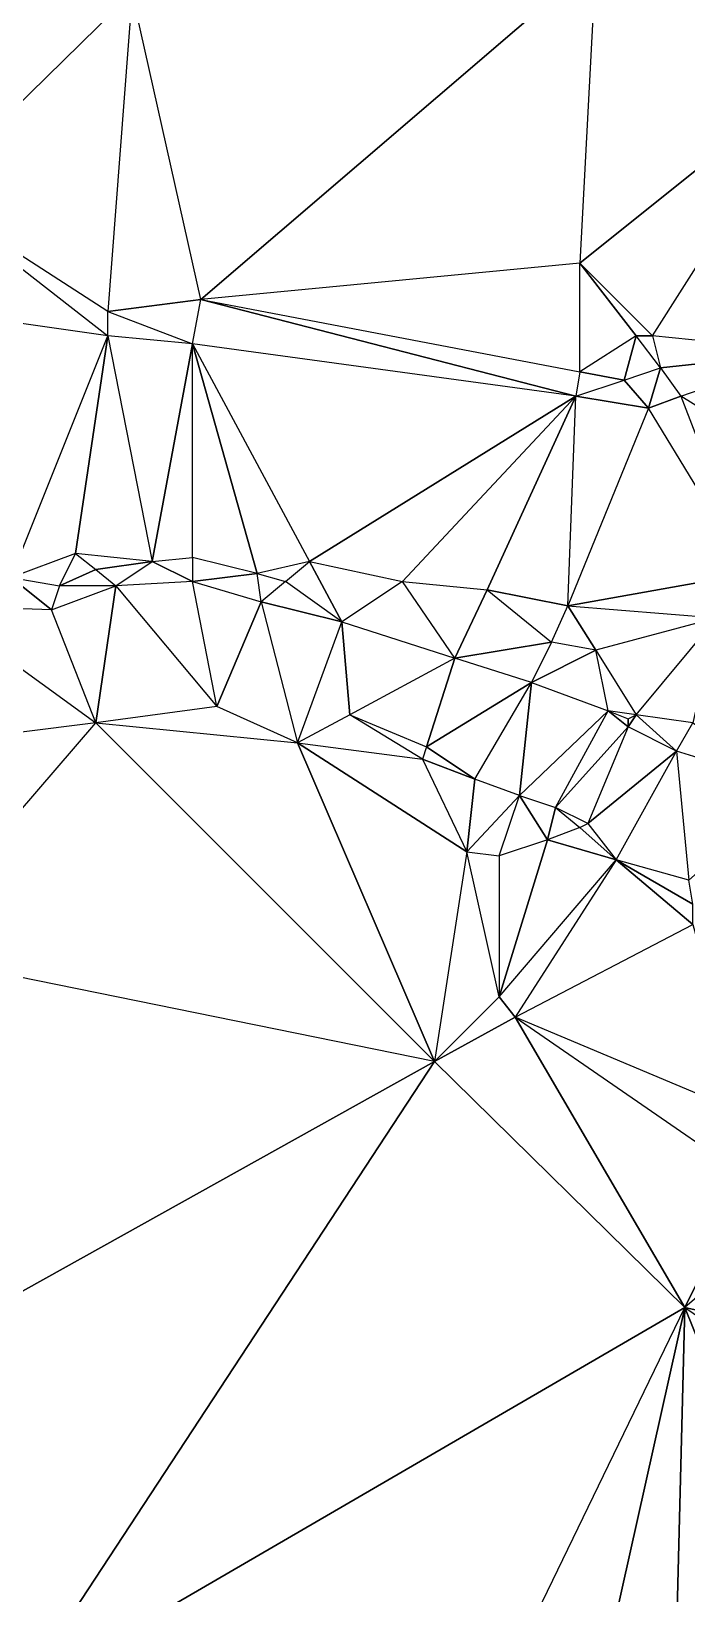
# Model space of a CAD drawing. Header units: millimetres. Extents: x 177476 to 180258, y 742892 to 746240.
# Drawn here: x 178862 to 179350, y 743842 to 745005 of the extents above; entities that cross this region are included whole.
import ezdxf

# ---------------------------------------------------------------- set-up
doc = ezdxf.new("R2010")
doc.units = ezdxf.units.MM
doc.layers.add('face', color=7, linetype='Continuous')

msp = doc.modelspace()

# ---------------------------------------------------------------- linework, layer by layer
at = {"layer": 'face'}
for points in [[(178937.5, 745033.5, 237.9), (178559.5, 744964.5, 238.7), (178550.5, 745303.5, 238), (178937.5, 745033.5, 237.9)], [(179381.5, 745093.5, 232.1), (179450.5, 744976.5, 237.8), (179282.5, 745057.5, 237.6), (179381.5, 745093.5, 232.1)], [(179282.5, 745057.5, 237.6), (178988.5, 744805.5, 242.7), (178937.5, 745033.5, 237.9), (179282.5, 745057.5, 237.6)], [(179282.5, 745057.5, 237.6), (179270.5, 744832.5, 242.8), (178988.5, 744805.5, 242.7), (179282.5, 745057.5, 237.6)], [(179450.5, 744976.5, 237.8), (179282.5, 745057.5, 237.6), (179270.5, 744832.5, 242.8), (179450.5, 744976.5, 237.8)], [(178937.5, 745033.5, 237.9), (178784.5, 744883.5, 242.7), (178559.5, 744964.5, 238.7), (178937.5, 745033.5, 237.9)], [(178937.5, 745033.5, 237.9), (178919.5, 744796.5, 242.3), (178784.5, 744883.5, 242.7), (178937.5, 745033.5, 237.9)], [(178988.5, 744805.5, 242.7), (178937.5, 745033.5, 237.9), (178919.5, 744796.5, 242.3), (178988.5, 744805.5, 242.7)], [(179450.5, 744976.5, 237.8), (179270.5, 744832.5, 242.8), (179324.5, 744778.5, 238.7), (179450.5, 744976.5, 237.8)], [(179450.5, 744976.5, 237.8), (179441.5, 744766.5, 237.7), (179324.5, 744778.5, 238.7), (179450.5, 744976.5, 237.8)], [(178784.5, 744883.5, 242.7), (178919.5, 744778.5, 238.5), (178709.5, 744808.5, 238.5), (178784.5, 744883.5, 242.7)], [(178919.5, 744796.5, 242.3), (178784.5, 744883.5, 242.7), (178919.5, 744778.5, 238.5), (178919.5, 744796.5, 242.3)], [(179270.5, 744832.5, 242.8), (178988.5, 744805.5, 242.7), (179270.5, 744751.5, 242.5), (179270.5, 744832.5, 242.8)], [(179270.5, 744832.5, 242.8), (179324.5, 744778.5, 238.7), (179312.5, 744778.5, 242.6), (179270.5, 744832.5, 242.8)], [(179270.5, 744832.5, 242.8), (179312.5, 744778.5, 242.6), (179270.5, 744751.5, 242.5), (179270.5, 744832.5, 242.8)], [(178919.5, 744778.5, 238.5), (178709.5, 744808.5, 238.5), (178847.5, 744598.5, 236.5), (178919.5, 744778.5, 238.5)], [(178988.5, 744805.5, 242.7), (178919.5, 744796.5, 242.3), (178982.5, 744772.5, 238.5), (178988.5, 744805.5, 242.7)], [(178988.5, 744805.5, 242.7), (179267.5, 744733.5, 238.5), (178982.5, 744772.5, 238.5), (178988.5, 744805.5, 242.7)], [(178988.5, 744805.5, 242.7), (179270.5, 744751.5, 242.5), (179267.5, 744733.5, 238.5), (178988.5, 744805.5, 242.7)], [(178919.5, 744796.5, 242.3), (178982.5, 744772.5, 238.5), (178919.5, 744778.5, 238.5), (178919.5, 744796.5, 242.3)], [(178919.5, 744778.5, 238.5), (178895.5, 744616.5, 237.3), (178847.5, 744598.5, 236.5), (178919.5, 744778.5, 238.5)], [(178919.5, 744778.5, 238.5), (178952.5, 744610.5, 237.3), (178895.5, 744616.5, 237.3), (178919.5, 744778.5, 238.5)], [(178982.5, 744772.5, 238.5), (178919.5, 744778.5, 238.5), (178952.5, 744610.5, 237.3), (178982.5, 744772.5, 238.5)], [(178982.5, 744772.5, 238.5), (178952.5, 744610.5, 237.3), (178982.5, 744613.5, 237.6), (178982.5, 744772.5, 238.5)], [(179267.5, 744733.5, 238.5), (178982.5, 744772.5, 238.5), (179069.5, 744610.5, 237.7), (179267.5, 744733.5, 238.5)], [(178982.5, 744772.5, 238.5), (179069.5, 744610.5, 237.7), (179030.5, 744601.5, 237.1), (178982.5, 744772.5, 238.5)], [(178982.5, 744772.5, 238.5), (179030.5, 744601.5, 237.1), (178982.5, 744613.5, 237.6), (178982.5, 744772.5, 238.5)], [(179312.5, 744778.5, 242.6), (179270.5, 744751.5, 242.5), (179303.5, 744745.5, 242.7), (179312.5, 744778.5, 242.6)], [(179330.5, 744754.5, 238), (179312.5, 744778.5, 242.6), (179303.5, 744745.5, 242.7), (179330.5, 744754.5, 238)], [(179324.5, 744778.5, 238.7), (179330.5, 744754.5, 238), (179312.5, 744778.5, 242.6), (179324.5, 744778.5, 238.7)], [(179441.5, 744766.5, 237.7), (179324.5, 744778.5, 238.7), (179330.5, 744754.5, 238), (179441.5, 744766.5, 237.7)], [(179441.5, 744766.5, 237.7), (179330.5, 744754.5, 238), (179345.5, 744733.5, 238), (179441.5, 744766.5, 237.7)], [(179441.5, 744766.5, 237.7), (179456.5, 744664.5, 235.8), (179345.5, 744733.5, 238), (179441.5, 744766.5, 237.7)], [(179270.5, 744751.5, 242.5), (179267.5, 744733.5, 238.5), (179303.5, 744745.5, 242.7), (179270.5, 744751.5, 242.5)], [(179267.5, 744733.5, 238.5), (179303.5, 744745.5, 242.7), (179321.5, 744724.5, 242.1), (179267.5, 744733.5, 238.5)], [(179330.5, 744754.5, 238), (179321.5, 744724.5, 242.1), (179303.5, 744745.5, 242.7), (179330.5, 744754.5, 238)], [(179330.5, 744754.5, 238), (179345.5, 744733.5, 238), (179321.5, 744724.5, 242.1), (179330.5, 744754.5, 238)], [(179267.5, 744733.5, 238.5), (179069.5, 744610.5, 237.7), (179138.5, 744595.5, 237.2), (179267.5, 744733.5, 238.5)], [(179267.5, 744733.5, 238.5), (179138.5, 744595.5, 237.2), (179201.5, 744589.5, 237.3), (179267.5, 744733.5, 238.5)], [(179261.5, 744577.5, 237.2), (179267.5, 744733.5, 238.5), (179201.5, 744589.5, 237.3), (179261.5, 744577.5, 237.2)], [(179321.5, 744724.5, 242.1), (179261.5, 744577.5, 237.2), (179267.5, 744733.5, 238.5), (179321.5, 744724.5, 242.1)], [(179345.5, 744733.5, 238), (179396.5, 744601.5, 237.6), (179321.5, 744724.5, 242.1), (179345.5, 744733.5, 238)], [(179456.5, 744664.5, 235.8), (179345.5, 744733.5, 238), (179396.5, 744601.5, 237.6), (179456.5, 744664.5, 235.8)], [(179396.5, 744601.5, 237.6), (179321.5, 744724.5, 242.1), (179261.5, 744577.5, 237.2), (179396.5, 744601.5, 237.6)], [(178895.5, 744616.5, 237.3), (178847.5, 744598.5, 236.5), (178883.5, 744592.5, 235.8), (178895.5, 744616.5, 237.3)], [(178895.5, 744616.5, 237.3), (178910.5, 744604.5, 235.6), (178883.5, 744592.5, 235.8), (178895.5, 744616.5, 237.3)], [(178952.5, 744610.5, 237.3), (178895.5, 744616.5, 237.3), (178910.5, 744604.5, 235.6), (178952.5, 744610.5, 237.3)], [(178910.5, 744604.5, 235.6), (178925.5, 744592.5, 226), (178883.5, 744592.5, 235.8), (178910.5, 744604.5, 235.6)], [(178952.5, 744610.5, 237.3), (178910.5, 744604.5, 235.6), (178925.5, 744592.5, 226), (178952.5, 744610.5, 237.3)], [(178952.5, 744610.5, 237.3), (178982.5, 744595.5, 226.7), (178925.5, 744592.5, 226), (178952.5, 744610.5, 237.3)], [(178952.5, 744610.5, 237.3), (178982.5, 744613.5, 237.6), (178982.5, 744595.5, 226.7), (178952.5, 744610.5, 237.3)], [(179030.5, 744601.5, 237.1), (178982.5, 744613.5, 237.6), (178982.5, 744595.5, 226.7), (179030.5, 744601.5, 237.1)], [(179069.5, 744610.5, 237.7), (179030.5, 744601.5, 237.1), (179051.5, 744595.5, 236.2), (179069.5, 744610.5, 237.7)], [(179069.5, 744610.5, 237.7), (179093.5, 744565.5, 226), (179051.5, 744595.5, 236.2), (179069.5, 744610.5, 237.7)], [(179069.5, 744610.5, 237.7), (179138.5, 744595.5, 237.2), (179093.5, 744565.5, 226), (179069.5, 744610.5, 237.7)], [(178847.5, 744598.5, 236.5), (178877.5, 744574.5, 225.9), (178790.5, 744577.5, 226.7), (178847.5, 744598.5, 236.5)], [(178847.5, 744598.5, 236.5), (178883.5, 744592.5, 235.8), (178877.5, 744574.5, 225.9), (178847.5, 744598.5, 236.5)], [(178982.5, 744595.5, 226.7), (178925.5, 744592.5, 226), (179000.5, 744502.5, 226), (178982.5, 744595.5, 226.7)], [(179030.5, 744601.5, 237.1), (178982.5, 744595.5, 226.7), (179033.5, 744580.5, 226), (179030.5, 744601.5, 237.1)], [(178982.5, 744595.5, 226.7), (179033.5, 744580.5, 226), (179000.5, 744502.5, 226), (178982.5, 744595.5, 226.7)], [(179030.5, 744601.5, 237.1), (179051.5, 744595.5, 236.2), (179033.5, 744580.5, 226), (179030.5, 744601.5, 237.1)], [(179093.5, 744565.5, 226), (179051.5, 744595.5, 236.2), (179033.5, 744580.5, 226), (179093.5, 744565.5, 226)], [(179138.5, 744595.5, 237.2), (179093.5, 744565.5, 226), (179177.5, 744538.5, 226), (179138.5, 744595.5, 237.2)], [(179138.5, 744595.5, 237.2), (179201.5, 744589.5, 237.3), (179177.5, 744538.5, 226), (179138.5, 744595.5, 237.2)], [(179396.5, 744601.5, 237.6), (179261.5, 744577.5, 237.2), (179372.5, 744568.5, 234.8), (179396.5, 744601.5, 237.6)], [(178883.5, 744592.5, 235.8), (178877.5, 744574.5, 225.9), (178925.5, 744592.5, 226), (178883.5, 744592.5, 235.8)], [(178925.5, 744592.5, 226), (178910.5, 744490.5, 229.3), (178877.5, 744574.5, 225.9), (178925.5, 744592.5, 226)], [(178925.5, 744592.5, 226), (179000.5, 744502.5, 226), (178910.5, 744490.5, 229.3), (178925.5, 744592.5, 226)], [(179201.5, 744589.5, 237.3), (179249.5, 744550.5, 231.3), (179177.5, 744538.5, 226), (179201.5, 744589.5, 237.3)], [(179261.5, 744577.5, 237.2), (179201.5, 744589.5, 237.3), (179249.5, 744550.5, 231.3), (179261.5, 744577.5, 237.2)], [(178790.5, 744577.5, 226.7), (178910.5, 744490.5, 229.3), (178742.5, 744469.5, 225.9), (178790.5, 744577.5, 226.7)], [(178877.5, 744574.5, 225.9), (178790.5, 744577.5, 226.7), (178910.5, 744490.5, 229.3), (178877.5, 744574.5, 225.9)], [(179033.5, 744580.5, 226), (179060.5, 744475.5, 230.3), (179000.5, 744502.5, 226), (179033.5, 744580.5, 226)], [(179093.5, 744565.5, 226), (179033.5, 744580.5, 226), (179060.5, 744475.5, 230.3), (179093.5, 744565.5, 226)], [(179261.5, 744577.5, 237.2), (179282.5, 744544.5, 232.1), (179249.5, 744550.5, 231.3), (179261.5, 744577.5, 237.2)], [(179261.5, 744577.5, 237.2), (179372.5, 744568.5, 234.8), (179282.5, 744544.5, 232.1), (179261.5, 744577.5, 237.2)], [(179093.5, 744565.5, 226), (179099.5, 744496.5, 226), (179060.5, 744475.5, 230.3), (179093.5, 744565.5, 226)], [(179093.5, 744565.5, 226), (179177.5, 744538.5, 226), (179099.5, 744496.5, 226), (179093.5, 744565.5, 226)], [(179372.5, 744568.5, 234.8), (179282.5, 744544.5, 232.1), (179312.5, 744496.5, 232.4), (179372.5, 744568.5, 234.8)], [(179372.5, 744568.5, 234.8), (179354.5, 744490.5, 230.6), (179312.5, 744496.5, 232.4), (179372.5, 744568.5, 234.8)], [(179249.5, 744550.5, 231.3), (179234.5, 744520.5, 226), (179177.5, 744538.5, 226), (179249.5, 744550.5, 231.3)], [(179282.5, 744544.5, 232.1), (179249.5, 744550.5, 231.3), (179234.5, 744520.5, 226), (179282.5, 744544.5, 232.1)], [(179177.5, 744538.5, 226), (179099.5, 744496.5, 226), (179156.5, 744472.5, 226), (179177.5, 744538.5, 226)], [(179234.5, 744520.5, 226), (179177.5, 744538.5, 226), (179156.5, 744472.5, 226), (179234.5, 744520.5, 226)], [(179282.5, 744544.5, 232.1), (179234.5, 744520.5, 226), (179291.5, 744499.5, 226.8), (179282.5, 744544.5, 232.1)], [(179282.5, 744544.5, 232.1), (179312.5, 744496.5, 232.4), (179291.5, 744499.5, 226.8), (179282.5, 744544.5, 232.1)], [(179234.5, 744520.5, 226), (179156.5, 744472.5, 226), (179192.5, 744448.5, 226), (179234.5, 744520.5, 226)], [(179234.5, 744520.5, 226), (179225.5, 744436.5, 226), (179192.5, 744448.5, 226), (179234.5, 744520.5, 226)], [(179234.5, 744520.5, 226), (179291.5, 744499.5, 226.8), (179225.5, 744436.5, 226), (179234.5, 744520.5, 226)], [(179000.5, 744502.5, 226), (178910.5, 744490.5, 229.3), (179060.5, 744475.5, 230.3), (179000.5, 744502.5, 226)], [(178910.5, 744490.5, 229.3), (178742.5, 744469.5, 225.9), (178763.5, 744319.5, 231.8), (178910.5, 744490.5, 229.3)], [(178910.5, 744490.5, 229.3), (179162.5, 744238.5, 232.1), (178763.5, 744319.5, 231.8), (178910.5, 744490.5, 229.3)], [(178910.5, 744490.5, 229.3), (179060.5, 744475.5, 230.3), (179162.5, 744238.5, 232.1), (178910.5, 744490.5, 229.3)], [(179099.5, 744496.5, 226), (179060.5, 744475.5, 230.3), (179153.5, 744463.5, 229.7), (179099.5, 744496.5, 226)], [(179099.5, 744496.5, 226), (179156.5, 744472.5, 226), (179153.5, 744463.5, 229.7), (179099.5, 744496.5, 226)], [(179291.5, 744499.5, 226.8), (179225.5, 744436.5, 226), (179252.5, 744427.5, 226.1), (179291.5, 744499.5, 226.8)], [(179291.5, 744499.5, 226.8), (179306.5, 744487.5, 226), (179252.5, 744427.5, 226.1), (179291.5, 744499.5, 226.8)], [(179312.5, 744496.5, 232.4), (179291.5, 744499.5, 226.8), (179306.5, 744493.5, 231.5), (179312.5, 744496.5, 232.4)], [(179291.5, 744499.5, 226.8), (179306.5, 744493.5, 231.5), (179306.5, 744487.5, 226), (179291.5, 744499.5, 226.8)], [(179312.5, 744496.5, 232.4), (179342.5, 744469.5, 226), (179306.5, 744487.5, 226), (179312.5, 744496.5, 232.4)], [(179312.5, 744496.5, 232.4), (179306.5, 744487.5, 226), (179306.5, 744493.5, 231.5), (179312.5, 744496.5, 232.4)], [(179354.5, 744490.5, 230.6), (179312.5, 744496.5, 232.4), (179342.5, 744469.5, 226), (179354.5, 744490.5, 230.6)], [(179354.5, 744490.5, 230.6), (179429.5, 744442.5, 229.2), (179342.5, 744469.5, 226), (179354.5, 744490.5, 230.6)], [(179306.5, 744487.5, 226), (179276.5, 744415.5, 226), (179252.5, 744427.5, 226.1), (179306.5, 744487.5, 226)], [(179342.5, 744469.5, 226), (179306.5, 744487.5, 226), (179276.5, 744415.5, 226), (179342.5, 744469.5, 226)], [(179060.5, 744475.5, 230.3), (179153.5, 744463.5, 229.7), (179186.5, 744394.5, 232.1), (179060.5, 744475.5, 230.3)], [(179060.5, 744475.5, 230.3), (179186.5, 744394.5, 232.1), (179162.5, 744238.5, 232.1), (179060.5, 744475.5, 230.3)], [(179156.5, 744472.5, 226), (179153.5, 744463.5, 229.7), (179192.5, 744448.5, 226), (179156.5, 744472.5, 226)], [(179342.5, 744469.5, 226), (179276.5, 744415.5, 226), (179297.5, 744388.5, 228.8), (179342.5, 744469.5, 226)], [(179342.5, 744469.5, 226), (179351.5, 744373.5, 226), (179297.5, 744388.5, 228.8), (179342.5, 744469.5, 226)], [(179429.5, 744442.5, 229.2), (179342.5, 744469.5, 226), (179351.5, 744373.5, 226), (179429.5, 744442.5, 229.2)], [(179153.5, 744463.5, 229.7), (179186.5, 744394.5, 232.1), (179192.5, 744448.5, 226), (179153.5, 744463.5, 229.7)], [(179225.5, 744436.5, 226), (179192.5, 744448.5, 226), (179186.5, 744394.5, 232.1), (179225.5, 744436.5, 226)], [(179225.5, 744436.5, 226), (179186.5, 744394.5, 232.1), (179210.5, 744391.5, 232.2), (179225.5, 744436.5, 226)], [(179225.5, 744436.5, 226), (179246.5, 744403.5, 232), (179210.5, 744391.5, 232.2), (179225.5, 744436.5, 226)], [(179225.5, 744436.5, 226), (179252.5, 744427.5, 226.1), (179246.5, 744403.5, 232), (179225.5, 744436.5, 226)], [(179252.5, 744427.5, 226.1), (179270.5, 744412.5, 232.6), (179246.5, 744403.5, 232), (179252.5, 744427.5, 226.1)], [(179276.5, 744415.5, 226), (179252.5, 744427.5, 226.1), (179270.5, 744412.5, 232.6), (179276.5, 744415.5, 226)], [(179297.5, 744388.5, 228.8), (179270.5, 744412.5, 232.6), (179246.5, 744403.5, 232), (179297.5, 744388.5, 228.8)], [(179276.5, 744415.5, 226), (179297.5, 744388.5, 228.8), (179270.5, 744412.5, 232.6), (179276.5, 744415.5, 226)], [(179297.5, 744388.5, 228.8), (179246.5, 744403.5, 232), (179210.5, 744286.5, 232), (179297.5, 744388.5, 228.8)], [(179246.5, 744403.5, 232), (179210.5, 744391.5, 232.2), (179210.5, 744286.5, 232), (179246.5, 744403.5, 232)], [(179186.5, 744394.5, 232.1), (179162.5, 744238.5, 232.1), (179210.5, 744286.5, 232), (179186.5, 744394.5, 232.1)], [(179186.5, 744394.5, 232.1), (179210.5, 744391.5, 232.2), (179210.5, 744286.5, 232), (179186.5, 744394.5, 232.1)], [(179297.5, 744388.5, 228.8), (179222.5, 744271.5, 236.4), (179210.5, 744286.5, 232), (179297.5, 744388.5, 228.8)], [(179354.5, 744340.5, 234.4), (179297.5, 744388.5, 228.8), (179222.5, 744271.5, 236.4), (179354.5, 744340.5, 234.4)], [(179351.5, 744373.5, 226), (179297.5, 744388.5, 228.8), (179354.5, 744355.5, 233.4), (179351.5, 744373.5, 226)], [(179354.5, 744340.5, 234.4), (179354.5, 744355.5, 233.4), (179297.5, 744388.5, 228.8), (179354.5, 744340.5, 234.4)], [(179354.5, 744340.5, 234.4), (179393.5, 744199.5, 233.7), (179222.5, 744271.5, 236.4), (179354.5, 744340.5, 234.4)], [(179162.5, 744238.5, 232.1), (178763.5, 744319.5, 231.8), (178769.5, 744019.5, 232), (179162.5, 744238.5, 232.1)], [(179162.5, 744238.5, 232.1), (179210.5, 744286.5, 232), (179222.5, 744271.5, 236.4), (179162.5, 744238.5, 232.1)], [(179222.5, 744271.5, 236.4), (179348.5, 744055.5, 231.8), (179162.5, 744238.5, 232.1), (179222.5, 744271.5, 236.4)], [(179393.5, 744199.5, 233.7), (179222.5, 744271.5, 236.4), (179396.5, 744151.5, 233), (179393.5, 744199.5, 233.7)], [(179222.5, 744271.5, 236.4), (179396.5, 744151.5, 233), (179348.5, 744055.5, 231.8), (179222.5, 744271.5, 236.4)], [(179162.5, 744238.5, 232.1), (178769.5, 744019.5, 232), (178853.5, 743767.5, 232.1), (179162.5, 744238.5, 232.1)], [(179348.5, 744055.5, 231.8), (179162.5, 744238.5, 232.1), (178853.5, 743767.5, 232.1), (179348.5, 744055.5, 231.8)], [(179456.5, 744148.5, 233.2), (179348.5, 744055.5, 231.8), (179396.5, 744151.5, 233), (179456.5, 744148.5, 233.2)], [(179588.5, 744001.5, 232.8), (179456.5, 744148.5, 233.2), (179348.5, 744055.5, 231.8), (179588.5, 744001.5, 232.8)], [(179348.5, 744055.5, 231.8), (178853.5, 743767.5, 232.1), (179129.5, 743602.5, 234.1), (179348.5, 744055.5, 231.8)], [(179348.5, 744055.5, 231.8), (179243.5, 743584.5, 233.8), (179129.5, 743602.5, 234.1), (179348.5, 744055.5, 231.8)], [(179348.5, 744055.5, 231.8), (179336.5, 743575.5, 233.9), (179243.5, 743584.5, 233.8), (179348.5, 744055.5, 231.8)], [(179348.5, 744055.5, 231.8), (179522.5, 743623.5, 232.6), (179336.5, 743575.5, 233.9), (179348.5, 744055.5, 231.8)], [(179588.5, 744001.5, 232.8), (179348.5, 744055.5, 231.8), (179648.5, 743851.5, 234), (179588.5, 744001.5, 232.8)], [(179348.5, 744055.5, 231.8), (179648.5, 743851.5, 234), (179522.5, 743623.5, 232.6), (179348.5, 744055.5, 231.8)]]:
    msp.add_3dface(points, dxfattribs=at)

doc.saveas('drawing.dxf')
